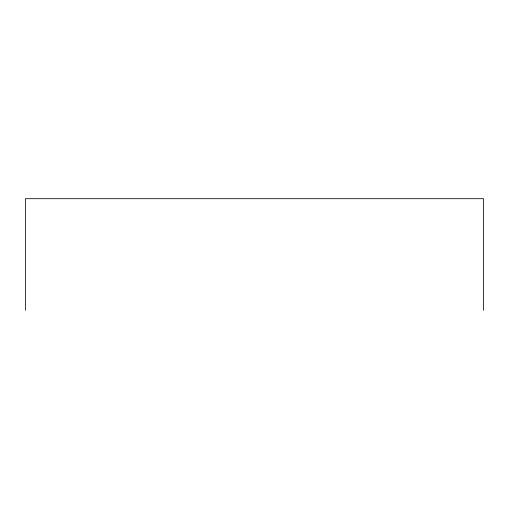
<?xml version="1.0" encoding="UTF-8"?>
<svg xmlns="http://www.w3.org/2000/svg" width="509" height="509" viewBox="0 0 509 509"><rect width="100%" height="100%" fill="white"/><g stroke="black" fill="none" stroke-linecap="round" stroke-linejoin="round"><path stroke-width="0.76" d="M483.55 310.305L483.55 198.695L25.45 198.695L25.45 310.305"/></g></svg>
